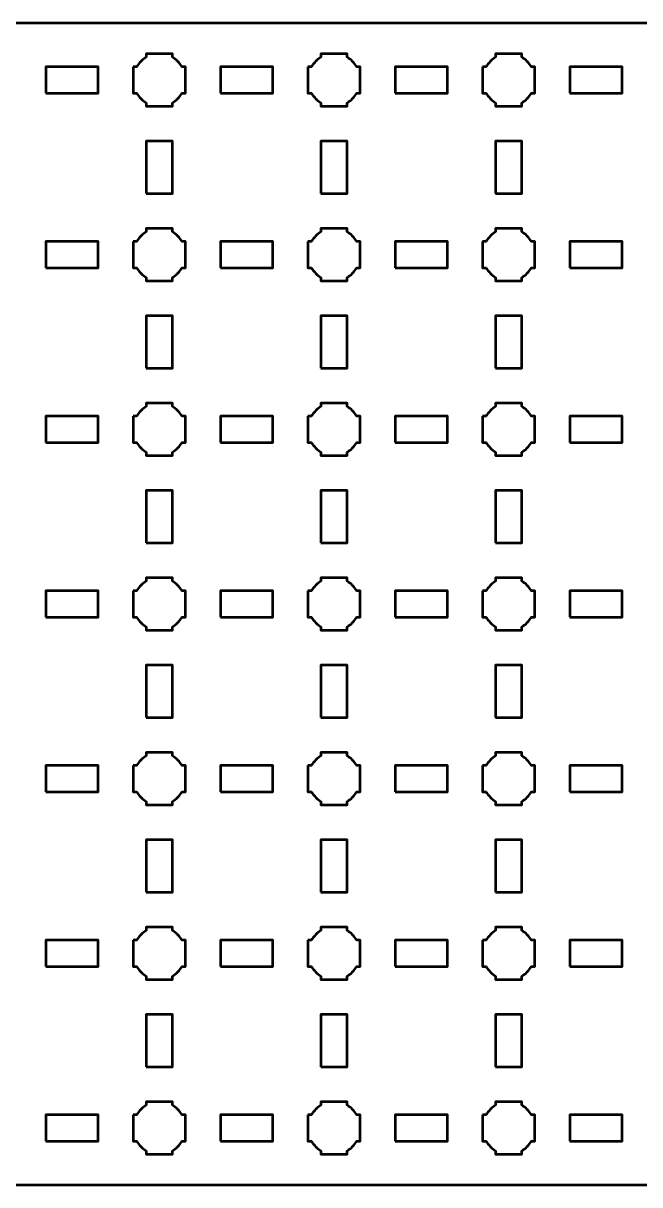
# Model space of a CAD drawing. Header units: centimetres. Extents: x -25.1 to 4.2, y -21.5 to -8.2.
# Drawn here: x -18.06 to -11, y -21.5 to -8.2 of the extents above; entities that cross this region are included whole.
import ezdxf

# ---------------------------------------------------------------- set-up
doc = ezdxf.new("R2010")
doc.units = ezdxf.units.CM
doc.header["$MEASUREMENT"] = 0
doc.layers.add('Layer 1', color=7, linetype='Continuous')

msp = doc.modelspace()

# ---------------------------------------------------------------- linework, layer by layer
at = {"layer": 'Layer 1', "color": 250, "lineweight": 53}
for points in [[(-17.8, -9), (-17.2, -9), (-17.2, -8.7), (-17.8, -8.7), (-17.8, -9)], [(-15.8, -9), (-15.2, -9), (-15.2, -8.7), (-15.8, -8.7), (-15.8, -9)], [(-13.8, -9), (-13.2, -9), (-13.2, -8.7), (-13.8, -8.7), (-13.8, -9)], [(-11.8, -9), (-11.2, -9), (-11.2, -8.7), (-11.8, -8.7), (-11.8, -9)], [(-16.65, -10.15), (-16.35, -10.15), (-16.35, -9.55), (-16.65, -9.55), (-16.65, -10.15)], [(-14.65, -10.15), (-14.35, -10.15), (-14.35, -9.55), (-14.65, -9.55), (-14.65, -10.15)], [(-12.65, -10.15), (-12.35, -10.15), (-12.35, -9.55), (-12.65, -9.55), (-12.65, -10.15)], [(-17.8, -11), (-17.2, -11), (-17.2, -10.7), (-17.8, -10.7), (-17.8, -11)], [(-15.8, -11), (-15.2, -11), (-15.2, -10.7), (-15.8, -10.7), (-15.8, -11)], [(-13.8, -11), (-13.2, -11), (-13.2, -10.7), (-13.8, -10.7), (-13.8, -11)], [(-11.8, -11), (-11.2, -11), (-11.2, -10.7), (-11.8, -10.7), (-11.8, -11)], [(-16.65, -12.15), (-16.35, -12.15), (-16.35, -11.55), (-16.65, -11.55), (-16.65, -12.15)], [(-14.65, -12.15), (-14.35, -12.15), (-14.35, -11.55), (-14.65, -11.55), (-14.65, -12.15)], [(-12.65, -12.15), (-12.35, -12.15), (-12.35, -11.55), (-12.65, -11.55), (-12.65, -12.15)], [(-17.8, -13), (-17.2, -13), (-17.2, -12.7), (-17.8, -12.7), (-17.8, -13)], [(-15.8, -13), (-15.2, -13), (-15.2, -12.7), (-15.8, -12.7), (-15.8, -13)], [(-13.8, -13), (-13.2, -13), (-13.2, -12.7), (-13.8, -12.7), (-13.8, -13)], [(-11.8, -13), (-11.2, -13), (-11.2, -12.7), (-11.8, -12.7), (-11.8, -13)], [(-16.65, -14.15), (-16.35, -14.15), (-16.35, -13.55), (-16.65, -13.55), (-16.65, -14.15)], [(-14.65, -14.15), (-14.35, -14.15), (-14.35, -13.55), (-14.65, -13.55), (-14.65, -14.15)], [(-12.65, -14.15), (-12.35, -14.15), (-12.35, -13.55), (-12.65, -13.55), (-12.65, -14.15)], [(-17.8, -15), (-17.2, -15), (-17.2, -14.7), (-17.8, -14.7), (-17.8, -15)], [(-15.8, -15), (-15.2, -15), (-15.2, -14.7), (-15.8, -14.7), (-15.8, -15)], [(-13.8, -15), (-13.2, -15), (-13.2, -14.7), (-13.8, -14.7), (-13.8, -15)], [(-11.8, -15), (-11.2, -15), (-11.2, -14.7), (-11.8, -14.7), (-11.8, -15)], [(-16.65, -16.15), (-16.35, -16.15), (-16.35, -15.55), (-16.65, -15.55), (-16.65, -16.15)], [(-14.65, -16.15), (-14.35, -16.15), (-14.35, -15.55), (-14.65, -15.55), (-14.65, -16.15)], [(-12.65, -16.15), (-12.35, -16.15), (-12.35, -15.55), (-12.65, -15.55), (-12.65, -16.15)], [(-17.8, -17), (-17.2, -17), (-17.2, -16.7), (-17.8, -16.7), (-17.8, -17)], [(-15.8, -17), (-15.2, -17), (-15.2, -16.7), (-15.8, -16.7), (-15.8, -17)], [(-13.8, -17), (-13.2, -17), (-13.2, -16.7), (-13.8, -16.7), (-13.8, -17)], [(-11.8, -17), (-11.2, -17), (-11.2, -16.7), (-11.8, -16.7), (-11.8, -17)], [(-16.65, -18.15), (-16.35, -18.15), (-16.35, -17.55), (-16.65, -17.55), (-16.65, -18.15)], [(-14.65, -18.15), (-14.35, -18.15), (-14.35, -17.55), (-14.65, -17.55), (-14.65, -18.15)], [(-12.65, -18.15), (-12.35, -18.15), (-12.35, -17.55), (-12.65, -17.55), (-12.65, -18.15)], [(-17.8, -19), (-17.2, -19), (-17.2, -18.7), (-17.8, -18.7), (-17.8, -19)], [(-15.8, -19), (-15.2, -19), (-15.2, -18.7), (-15.8, -18.7), (-15.8, -19)], [(-13.8, -19), (-13.2, -19), (-13.2, -18.7), (-13.8, -18.7), (-13.8, -19)], [(-11.8, -19), (-11.2, -19), (-11.2, -18.7), (-11.8, -18.7), (-11.8, -19)], [(-16.65, -20.15), (-16.35, -20.15), (-16.35, -19.55), (-16.65, -19.55), (-16.65, -20.15)], [(-14.65, -20.15), (-14.35, -20.15), (-14.35, -19.55), (-14.65, -19.55), (-14.65, -20.15)], [(-12.65, -20.15), (-12.35, -20.15), (-12.35, -19.55), (-12.65, -19.55), (-12.65, -20.15)], [(-17.8, -21), (-17.2, -21), (-17.2, -20.7), (-17.8, -20.7), (-17.8, -21)], [(-15.8, -21), (-15.2, -21), (-15.2, -20.7), (-15.8, -20.7), (-15.8, -21)], [(-13.8, -21), (-13.2, -21), (-13.2, -20.7), (-13.8, -20.7), (-13.8, -21)], [(-11.8, -21), (-11.2, -21), (-11.2, -20.7), (-11.8, -20.7), (-11.8, -21)]]:
    msp.add_lwpolyline(points, close=True, dxfattribs=at)
msp.add_open_spline([(-25.15, -21), (-25.15, -21), (-25.15, -8.7), (-25.15, -8.7), (-25.15, -8.7), (-25.15, -8.42391), (-24.92609, -8.2), (-24.65, -8.2), (-24.65, -8.2), (-24.65, -8.2), (3.65, -8.2), (3.65, -8.2), (3.65, -8.2), (3.92609, -8.2), (4.15, -8.42391), (4.15, -8.7), (4.15, -8.7), (4.15, -8.7), (4.15, -21), (4.15, -21), (4.15, -21), (4.15, -21.27609), (3.92609, -21.5), (3.65, -21.5), (3.65, -21.5), (3.65, -21.5), (-24.65, -21.5), (-24.65, -21.5), (-24.65, -21.5), (-24.92609, -21.5), (-25.15, -21.27609), (-25.15, -21)], degree=3, knots=[0, 0, 0, 0, 0.125, 0.125, 0.125, 0.125, 0.25, 0.25, 0.25, 0.25, 0.375, 0.375, 0.375, 0.375, 0.5, 0.5, 0.5, 0.5, 0.625, 0.625, 0.625, 0.625, 0.75, 0.75, 0.75, 0.75, 0.875, 0.875, 0.875, 0.875, 1, 1, 1, 1], dxfattribs=at)
at = {"layer": 'Layer 1', "lineweight": 53}
for points in [[(-16.8, -8.7), (-16.8, -8.7), (-16.75985, -8.7), (-16.75985, -8.7), (-16.75985, -8.7), (-16.7335, -8.65447), (-16.69553, -8.6165), (-16.65, -8.59015), (-16.65, -8.59015), (-16.65, -8.59015), (-16.65, -8.55), (-16.65, -8.55), (-16.65, -8.55), (-16.65, -8.55), (-16.5, -8.55), (-16.5, -8.55), (-16.5, -8.55), (-16.5, -8.55), (-16.35, -8.55), (-16.35, -8.55), (-16.35, -8.55), (-16.35, -8.55), (-16.35, -8.59015), (-16.35, -8.59015), (-16.35, -8.59015), (-16.30447, -8.6165), (-16.2665, -8.65447), (-16.24015, -8.7), (-16.24015, -8.7), (-16.24015, -8.7), (-16.2, -8.7), (-16.2, -8.7), (-16.2, -8.7), (-16.2, -8.7), (-16.2, -8.85), (-16.2, -8.85), (-16.2, -8.85), (-16.2, -8.85), (-16.2, -9), (-16.2, -9), (-16.2, -9), (-16.2, -9), (-16.24015, -9), (-16.24015, -9), (-16.24015, -9), (-16.2665, -9.04553), (-16.30447, -9.0835), (-16.35, -9.10985), (-16.35, -9.10985), (-16.35, -9.10985), (-16.35, -9.15), (-16.35, -9.15), (-16.35, -9.15), (-16.35, -9.15), (-16.5, -9.15), (-16.5, -9.15), (-16.5, -9.15), (-16.5, -9.15), (-16.65, -9.15), (-16.65, -9.15), (-16.65, -9.15), (-16.65, -9.15), (-16.65, -9.10985), (-16.65, -9.10985), (-16.65, -9.10985), (-16.69553, -9.0835), (-16.7335, -9.04553), (-16.75985, -9), (-16.75985, -9), (-16.75985, -9), (-16.8, -9), (-16.8, -9), (-16.8, -9), (-16.8, -9), (-16.8, -8.85), (-16.8, -8.85), (-16.8, -8.85), (-16.8, -8.85), (-16.8, -8.7), (-16.8, -8.7)], [(-14.8, -8.7), (-14.8, -8.7), (-14.75985, -8.7), (-14.75985, -8.7), (-14.75985, -8.7), (-14.7335, -8.65447), (-14.69553, -8.6165), (-14.65, -8.59015), (-14.65, -8.59015), (-14.65, -8.59015), (-14.65, -8.55), (-14.65, -8.55), (-14.65, -8.55), (-14.65, -8.55), (-14.5, -8.55), (-14.5, -8.55), (-14.5, -8.55), (-14.5, -8.55), (-14.35, -8.55), (-14.35, -8.55), (-14.35, -8.55), (-14.35, -8.55), (-14.35, -8.59015), (-14.35, -8.59015), (-14.35, -8.59015), (-14.30447, -8.6165), (-14.2665, -8.65447), (-14.24015, -8.7), (-14.24015, -8.7), (-14.24015, -8.7), (-14.2, -8.7), (-14.2, -8.7), (-14.2, -8.7), (-14.2, -8.7), (-14.2, -8.85), (-14.2, -8.85), (-14.2, -8.85), (-14.2, -8.85), (-14.2, -9), (-14.2, -9), (-14.2, -9), (-14.2, -9), (-14.24015, -9), (-14.24015, -9), (-14.24015, -9), (-14.2665, -9.04553), (-14.30447, -9.0835), (-14.35, -9.10985), (-14.35, -9.10985), (-14.35, -9.10985), (-14.35, -9.15), (-14.35, -9.15), (-14.35, -9.15), (-14.35, -9.15), (-14.5, -9.15), (-14.5, -9.15), (-14.5, -9.15), (-14.5, -9.15), (-14.65, -9.15), (-14.65, -9.15), (-14.65, -9.15), (-14.65, -9.15), (-14.65, -9.10985), (-14.65, -9.10985), (-14.65, -9.10985), (-14.69553, -9.0835), (-14.7335, -9.04553), (-14.75985, -9), (-14.75985, -9), (-14.75985, -9), (-14.8, -9), (-14.8, -9), (-14.8, -9), (-14.8, -9), (-14.8, -8.85), (-14.8, -8.85), (-14.8, -8.85), (-14.8, -8.85), (-14.8, -8.7), (-14.8, -8.7)], [(-12.8, -8.7), (-12.8, -8.7), (-12.75985, -8.7), (-12.75985, -8.7), (-12.75985, -8.7), (-12.7335, -8.65447), (-12.69553, -8.6165), (-12.65, -8.59015), (-12.65, -8.59015), (-12.65, -8.59015), (-12.65, -8.55), (-12.65, -8.55), (-12.65, -8.55), (-12.65, -8.55), (-12.5, -8.55), (-12.5, -8.55), (-12.5, -8.55), (-12.5, -8.55), (-12.35, -8.55), (-12.35, -8.55), (-12.35, -8.55), (-12.35, -8.55), (-12.35, -8.59015), (-12.35, -8.59015), (-12.35, -8.59015), (-12.30447, -8.6165), (-12.2665, -8.65447), (-12.24015, -8.7), (-12.24015, -8.7), (-12.24015, -8.7), (-12.2, -8.7), (-12.2, -8.7), (-12.2, -8.7), (-12.2, -8.7), (-12.2, -8.85), (-12.2, -8.85), (-12.2, -8.85), (-12.2, -8.85), (-12.2, -9), (-12.2, -9), (-12.2, -9), (-12.2, -9), (-12.24015, -9), (-12.24015, -9), (-12.24015, -9), (-12.2665, -9.04553), (-12.30447, -9.0835), (-12.35, -9.10985), (-12.35, -9.10985), (-12.35, -9.10985), (-12.35, -9.15), (-12.35, -9.15), (-12.35, -9.15), (-12.35, -9.15), (-12.5, -9.15), (-12.5, -9.15), (-12.5, -9.15), (-12.5, -9.15), (-12.65, -9.15), (-12.65, -9.15), (-12.65, -9.15), (-12.65, -9.15), (-12.65, -9.10985), (-12.65, -9.10985), (-12.65, -9.10985), (-12.69553, -9.0835), (-12.7335, -9.04553), (-12.75985, -9), (-12.75985, -9), (-12.75985, -9), (-12.8, -9), (-12.8, -9), (-12.8, -9), (-12.8, -9), (-12.8, -8.85), (-12.8, -8.85), (-12.8, -8.85), (-12.8, -8.85), (-12.8, -8.7), (-12.8, -8.7)], [(-16.8, -10.7), (-16.8, -10.7), (-16.75985, -10.7), (-16.75985, -10.7), (-16.75985, -10.7), (-16.7335, -10.65447), (-16.69553, -10.6165), (-16.65, -10.59015), (-16.65, -10.59015), (-16.65, -10.59015), (-16.65, -10.55), (-16.65, -10.55), (-16.65, -10.55), (-16.65, -10.55), (-16.5, -10.55), (-16.5, -10.55), (-16.5, -10.55), (-16.5, -10.55), (-16.35, -10.55), (-16.35, -10.55), (-16.35, -10.55), (-16.35, -10.55), (-16.35, -10.59015), (-16.35, -10.59015), (-16.35, -10.59015), (-16.30447, -10.6165), (-16.2665, -10.65447), (-16.24015, -10.7), (-16.24015, -10.7), (-16.24015, -10.7), (-16.2, -10.7), (-16.2, -10.7), (-16.2, -10.7), (-16.2, -10.7), (-16.2, -10.85), (-16.2, -10.85), (-16.2, -10.85), (-16.2, -10.85), (-16.2, -11), (-16.2, -11), (-16.2, -11), (-16.2, -11), (-16.24015, -11), (-16.24015, -11), (-16.24015, -11), (-16.2665, -11.04553), (-16.30447, -11.0835), (-16.35, -11.10985), (-16.35, -11.10985), (-16.35, -11.10985), (-16.35, -11.15), (-16.35, -11.15), (-16.35, -11.15), (-16.35, -11.15), (-16.5, -11.15), (-16.5, -11.15), (-16.5, -11.15), (-16.5, -11.15), (-16.65, -11.15), (-16.65, -11.15), (-16.65, -11.15), (-16.65, -11.15), (-16.65, -11.10985), (-16.65, -11.10985), (-16.65, -11.10985), (-16.69553, -11.0835), (-16.7335, -11.04553), (-16.75985, -11), (-16.75985, -11), (-16.75985, -11), (-16.8, -11), (-16.8, -11), (-16.8, -11), (-16.8, -11), (-16.8, -10.85), (-16.8, -10.85), (-16.8, -10.85), (-16.8, -10.85), (-16.8, -10.7), (-16.8, -10.7)], [(-14.8, -10.7), (-14.8, -10.7), (-14.75985, -10.7), (-14.75985, -10.7), (-14.75985, -10.7), (-14.7335, -10.65447), (-14.69553, -10.6165), (-14.65, -10.59015), (-14.65, -10.59015), (-14.65, -10.59015), (-14.65, -10.55), (-14.65, -10.55), (-14.65, -10.55), (-14.65, -10.55), (-14.5, -10.55), (-14.5, -10.55), (-14.5, -10.55), (-14.5, -10.55), (-14.35, -10.55), (-14.35, -10.55), (-14.35, -10.55), (-14.35, -10.55), (-14.35, -10.59015), (-14.35, -10.59015), (-14.35, -10.59015), (-14.30447, -10.6165), (-14.2665, -10.65447), (-14.24015, -10.7), (-14.24015, -10.7), (-14.24015, -10.7), (-14.2, -10.7), (-14.2, -10.7), (-14.2, -10.7), (-14.2, -10.7), (-14.2, -10.85), (-14.2, -10.85), (-14.2, -10.85), (-14.2, -10.85), (-14.2, -11), (-14.2, -11), (-14.2, -11), (-14.2, -11), (-14.24015, -11), (-14.24015, -11), (-14.24015, -11), (-14.2665, -11.04553), (-14.30447, -11.0835), (-14.35, -11.10985), (-14.35, -11.10985), (-14.35, -11.10985), (-14.35, -11.15), (-14.35, -11.15), (-14.35, -11.15), (-14.35, -11.15), (-14.5, -11.15), (-14.5, -11.15), (-14.5, -11.15), (-14.5, -11.15), (-14.65, -11.15), (-14.65, -11.15), (-14.65, -11.15), (-14.65, -11.15), (-14.65, -11.10985), (-14.65, -11.10985), (-14.65, -11.10985), (-14.69553, -11.0835), (-14.7335, -11.04553), (-14.75985, -11), (-14.75985, -11), (-14.75985, -11), (-14.8, -11), (-14.8, -11), (-14.8, -11), (-14.8, -11), (-14.8, -10.85), (-14.8, -10.85), (-14.8, -10.85), (-14.8, -10.85), (-14.8, -10.7), (-14.8, -10.7)], [(-12.8, -10.7), (-12.8, -10.7), (-12.75985, -10.7), (-12.75985, -10.7), (-12.75985, -10.7), (-12.7335, -10.65447), (-12.69553, -10.6165), (-12.65, -10.59015), (-12.65, -10.59015), (-12.65, -10.59015), (-12.65, -10.55), (-12.65, -10.55), (-12.65, -10.55), (-12.65, -10.55), (-12.5, -10.55), (-12.5, -10.55), (-12.5, -10.55), (-12.5, -10.55), (-12.35, -10.55), (-12.35, -10.55), (-12.35, -10.55), (-12.35, -10.55), (-12.35, -10.59015), (-12.35, -10.59015), (-12.35, -10.59015), (-12.30447, -10.6165), (-12.2665, -10.65447), (-12.24015, -10.7), (-12.24015, -10.7), (-12.24015, -10.7), (-12.2, -10.7), (-12.2, -10.7), (-12.2, -10.7), (-12.2, -10.7), (-12.2, -10.85), (-12.2, -10.85), (-12.2, -10.85), (-12.2, -10.85), (-12.2, -11), (-12.2, -11), (-12.2, -11), (-12.2, -11), (-12.24015, -11), (-12.24015, -11), (-12.24015, -11), (-12.2665, -11.04553), (-12.30447, -11.0835), (-12.35, -11.10985), (-12.35, -11.10985), (-12.35, -11.10985), (-12.35, -11.15), (-12.35, -11.15), (-12.35, -11.15), (-12.35, -11.15), (-12.5, -11.15), (-12.5, -11.15), (-12.5, -11.15), (-12.5, -11.15), (-12.65, -11.15), (-12.65, -11.15), (-12.65, -11.15), (-12.65, -11.15), (-12.65, -11.10985), (-12.65, -11.10985), (-12.65, -11.10985), (-12.69553, -11.0835), (-12.7335, -11.04553), (-12.75985, -11), (-12.75985, -11), (-12.75985, -11), (-12.8, -11), (-12.8, -11), (-12.8, -11), (-12.8, -11), (-12.8, -10.85), (-12.8, -10.85), (-12.8, -10.85), (-12.8, -10.85), (-12.8, -10.7), (-12.8, -10.7)], [(-16.8, -12.7), (-16.8, -12.7), (-16.75985, -12.7), (-16.75985, -12.7), (-16.75985, -12.7), (-16.7335, -12.65447), (-16.69553, -12.6165), (-16.65, -12.59015), (-16.65, -12.59015), (-16.65, -12.59015), (-16.65, -12.55), (-16.65, -12.55), (-16.65, -12.55), (-16.65, -12.55), (-16.5, -12.55), (-16.5, -12.55), (-16.5, -12.55), (-16.5, -12.55), (-16.35, -12.55), (-16.35, -12.55), (-16.35, -12.55), (-16.35, -12.55), (-16.35, -12.59015), (-16.35, -12.59015), (-16.35, -12.59015), (-16.30447, -12.6165), (-16.2665, -12.65447), (-16.24015, -12.7), (-16.24015, -12.7), (-16.24015, -12.7), (-16.2, -12.7), (-16.2, -12.7), (-16.2, -12.7), (-16.2, -12.7), (-16.2, -12.85), (-16.2, -12.85), (-16.2, -12.85), (-16.2, -12.85), (-16.2, -13), (-16.2, -13), (-16.2, -13), (-16.2, -13), (-16.24015, -13), (-16.24015, -13), (-16.24015, -13), (-16.2665, -13.04553), (-16.30447, -13.0835), (-16.35, -13.10985), (-16.35, -13.10985), (-16.35, -13.10985), (-16.35, -13.15), (-16.35, -13.15), (-16.35, -13.15), (-16.35, -13.15), (-16.5, -13.15), (-16.5, -13.15), (-16.5, -13.15), (-16.5, -13.15), (-16.65, -13.15), (-16.65, -13.15), (-16.65, -13.15), (-16.65, -13.15), (-16.65, -13.10985), (-16.65, -13.10985), (-16.65, -13.10985), (-16.69553, -13.0835), (-16.7335, -13.04553), (-16.75985, -13), (-16.75985, -13), (-16.75985, -13), (-16.8, -13), (-16.8, -13), (-16.8, -13), (-16.8, -13), (-16.8, -12.85), (-16.8, -12.85), (-16.8, -12.85), (-16.8, -12.85), (-16.8, -12.7), (-16.8, -12.7)], [(-14.8, -12.7), (-14.8, -12.7), (-14.75985, -12.7), (-14.75985, -12.7), (-14.75985, -12.7), (-14.7335, -12.65447), (-14.69553, -12.6165), (-14.65, -12.59015), (-14.65, -12.59015), (-14.65, -12.59015), (-14.65, -12.55), (-14.65, -12.55), (-14.65, -12.55), (-14.65, -12.55), (-14.5, -12.55), (-14.5, -12.55), (-14.5, -12.55), (-14.5, -12.55), (-14.35, -12.55), (-14.35, -12.55), (-14.35, -12.55), (-14.35, -12.55), (-14.35, -12.59015), (-14.35, -12.59015), (-14.35, -12.59015), (-14.30447, -12.6165), (-14.2665, -12.65447), (-14.24015, -12.7), (-14.24015, -12.7), (-14.24015, -12.7), (-14.2, -12.7), (-14.2, -12.7), (-14.2, -12.7), (-14.2, -12.7), (-14.2, -12.85), (-14.2, -12.85), (-14.2, -12.85), (-14.2, -12.85), (-14.2, -13), (-14.2, -13), (-14.2, -13), (-14.2, -13), (-14.24015, -13), (-14.24015, -13), (-14.24015, -13), (-14.2665, -13.04553), (-14.30447, -13.0835), (-14.35, -13.10985), (-14.35, -13.10985), (-14.35, -13.10985), (-14.35, -13.15), (-14.35, -13.15), (-14.35, -13.15), (-14.35, -13.15), (-14.5, -13.15), (-14.5, -13.15), (-14.5, -13.15), (-14.5, -13.15), (-14.65, -13.15), (-14.65, -13.15), (-14.65, -13.15), (-14.65, -13.15), (-14.65, -13.10985), (-14.65, -13.10985), (-14.65, -13.10985), (-14.69553, -13.0835), (-14.7335, -13.04553), (-14.75985, -13), (-14.75985, -13), (-14.75985, -13), (-14.8, -13), (-14.8, -13), (-14.8, -13), (-14.8, -13), (-14.8, -12.85), (-14.8, -12.85), (-14.8, -12.85), (-14.8, -12.85), (-14.8, -12.7), (-14.8, -12.7)], [(-12.8, -12.7), (-12.8, -12.7), (-12.75985, -12.7), (-12.75985, -12.7), (-12.75985, -12.7), (-12.7335, -12.65447), (-12.69553, -12.6165), (-12.65, -12.59015), (-12.65, -12.59015), (-12.65, -12.59015), (-12.65, -12.55), (-12.65, -12.55), (-12.65, -12.55), (-12.65, -12.55), (-12.5, -12.55), (-12.5, -12.55), (-12.5, -12.55), (-12.5, -12.55), (-12.35, -12.55), (-12.35, -12.55), (-12.35, -12.55), (-12.35, -12.55), (-12.35, -12.59015), (-12.35, -12.59015), (-12.35, -12.59015), (-12.30447, -12.6165), (-12.2665, -12.65447), (-12.24015, -12.7), (-12.24015, -12.7), (-12.24015, -12.7), (-12.2, -12.7), (-12.2, -12.7), (-12.2, -12.7), (-12.2, -12.7), (-12.2, -12.85), (-12.2, -12.85), (-12.2, -12.85), (-12.2, -12.85), (-12.2, -13), (-12.2, -13), (-12.2, -13), (-12.2, -13), (-12.24015, -13), (-12.24015, -13), (-12.24015, -13), (-12.2665, -13.04553), (-12.30447, -13.0835), (-12.35, -13.10985), (-12.35, -13.10985), (-12.35, -13.10985), (-12.35, -13.15), (-12.35, -13.15), (-12.35, -13.15), (-12.35, -13.15), (-12.5, -13.15), (-12.5, -13.15), (-12.5, -13.15), (-12.5, -13.15), (-12.65, -13.15), (-12.65, -13.15), (-12.65, -13.15), (-12.65, -13.15), (-12.65, -13.10985), (-12.65, -13.10985), (-12.65, -13.10985), (-12.69553, -13.0835), (-12.7335, -13.04553), (-12.75985, -13), (-12.75985, -13), (-12.75985, -13), (-12.8, -13), (-12.8, -13), (-12.8, -13), (-12.8, -13), (-12.8, -12.85), (-12.8, -12.85), (-12.8, -12.85), (-12.8, -12.85), (-12.8, -12.7), (-12.8, -12.7)], [(-16.8, -14.7), (-16.8, -14.7), (-16.75985, -14.7), (-16.75985, -14.7), (-16.75985, -14.7), (-16.7335, -14.65447), (-16.69553, -14.6165), (-16.65, -14.59015), (-16.65, -14.59015), (-16.65, -14.59015), (-16.65, -14.55), (-16.65, -14.55), (-16.65, -14.55), (-16.65, -14.55), (-16.5, -14.55), (-16.5, -14.55), (-16.5, -14.55), (-16.5, -14.55), (-16.35, -14.55), (-16.35, -14.55), (-16.35, -14.55), (-16.35, -14.55), (-16.35, -14.59015), (-16.35, -14.59015), (-16.35, -14.59015), (-16.30447, -14.6165), (-16.2665, -14.65447), (-16.24015, -14.7), (-16.24015, -14.7), (-16.24015, -14.7), (-16.2, -14.7), (-16.2, -14.7), (-16.2, -14.7), (-16.2, -14.7), (-16.2, -14.85), (-16.2, -14.85), (-16.2, -14.85), (-16.2, -14.85), (-16.2, -15), (-16.2, -15), (-16.2, -15), (-16.2, -15), (-16.24015, -15), (-16.24015, -15), (-16.24015, -15), (-16.2665, -15.04553), (-16.30447, -15.0835), (-16.35, -15.10985), (-16.35, -15.10985), (-16.35, -15.10985), (-16.35, -15.15), (-16.35, -15.15), (-16.35, -15.15), (-16.35, -15.15), (-16.5, -15.15), (-16.5, -15.15), (-16.5, -15.15), (-16.5, -15.15), (-16.65, -15.15), (-16.65, -15.15), (-16.65, -15.15), (-16.65, -15.15), (-16.65, -15.10985), (-16.65, -15.10985), (-16.65, -15.10985), (-16.69553, -15.0835), (-16.7335, -15.04553), (-16.75985, -15), (-16.75985, -15), (-16.75985, -15), (-16.8, -15), (-16.8, -15), (-16.8, -15), (-16.8, -15), (-16.8, -14.85), (-16.8, -14.85), (-16.8, -14.85), (-16.8, -14.85), (-16.8, -14.7), (-16.8, -14.7)], [(-14.8, -14.7), (-14.8, -14.7), (-14.75985, -14.7), (-14.75985, -14.7), (-14.75985, -14.7), (-14.7335, -14.65447), (-14.69553, -14.6165), (-14.65, -14.59015), (-14.65, -14.59015), (-14.65, -14.59015), (-14.65, -14.55), (-14.65, -14.55), (-14.65, -14.55), (-14.65, -14.55), (-14.5, -14.55), (-14.5, -14.55), (-14.5, -14.55), (-14.5, -14.55), (-14.35, -14.55), (-14.35, -14.55), (-14.35, -14.55), (-14.35, -14.55), (-14.35, -14.59015), (-14.35, -14.59015), (-14.35, -14.59015), (-14.30447, -14.6165), (-14.2665, -14.65447), (-14.24015, -14.7), (-14.24015, -14.7), (-14.24015, -14.7), (-14.2, -14.7), (-14.2, -14.7), (-14.2, -14.7), (-14.2, -14.7), (-14.2, -14.85), (-14.2, -14.85), (-14.2, -14.85), (-14.2, -14.85), (-14.2, -15), (-14.2, -15), (-14.2, -15), (-14.2, -15), (-14.24015, -15), (-14.24015, -15), (-14.24015, -15), (-14.2665, -15.04553), (-14.30447, -15.0835), (-14.35, -15.10985), (-14.35, -15.10985), (-14.35, -15.10985), (-14.35, -15.15), (-14.35, -15.15), (-14.35, -15.15), (-14.35, -15.15), (-14.5, -15.15), (-14.5, -15.15), (-14.5, -15.15), (-14.5, -15.15), (-14.65, -15.15), (-14.65, -15.15), (-14.65, -15.15), (-14.65, -15.15), (-14.65, -15.10985), (-14.65, -15.10985), (-14.65, -15.10985), (-14.69553, -15.0835), (-14.7335, -15.04553), (-14.75985, -15), (-14.75985, -15), (-14.75985, -15), (-14.8, -15), (-14.8, -15), (-14.8, -15), (-14.8, -15), (-14.8, -14.85), (-14.8, -14.85), (-14.8, -14.85), (-14.8, -14.85), (-14.8, -14.7), (-14.8, -14.7)], [(-12.8, -14.7), (-12.8, -14.7), (-12.75985, -14.7), (-12.75985, -14.7), (-12.75985, -14.7), (-12.7335, -14.65447), (-12.69553, -14.6165), (-12.65, -14.59015), (-12.65, -14.59015), (-12.65, -14.59015), (-12.65, -14.55), (-12.65, -14.55), (-12.65, -14.55), (-12.65, -14.55), (-12.5, -14.55), (-12.5, -14.55), (-12.5, -14.55), (-12.5, -14.55), (-12.35, -14.55), (-12.35, -14.55), (-12.35, -14.55), (-12.35, -14.55), (-12.35, -14.59015), (-12.35, -14.59015), (-12.35, -14.59015), (-12.30447, -14.6165), (-12.2665, -14.65447), (-12.24015, -14.7), (-12.24015, -14.7), (-12.24015, -14.7), (-12.2, -14.7), (-12.2, -14.7), (-12.2, -14.7), (-12.2, -14.7), (-12.2, -14.85), (-12.2, -14.85), (-12.2, -14.85), (-12.2, -14.85), (-12.2, -15), (-12.2, -15), (-12.2, -15), (-12.2, -15), (-12.24015, -15), (-12.24015, -15), (-12.24015, -15), (-12.2665, -15.04553), (-12.30447, -15.0835), (-12.35, -15.10985), (-12.35, -15.10985), (-12.35, -15.10985), (-12.35, -15.15), (-12.35, -15.15), (-12.35, -15.15), (-12.35, -15.15), (-12.5, -15.15), (-12.5, -15.15), (-12.5, -15.15), (-12.5, -15.15), (-12.65, -15.15), (-12.65, -15.15), (-12.65, -15.15), (-12.65, -15.15), (-12.65, -15.10985), (-12.65, -15.10985), (-12.65, -15.10985), (-12.69553, -15.0835), (-12.7335, -15.04553), (-12.75985, -15), (-12.75985, -15), (-12.75985, -15), (-12.8, -15), (-12.8, -15), (-12.8, -15), (-12.8, -15), (-12.8, -14.85), (-12.8, -14.85), (-12.8, -14.85), (-12.8, -14.85), (-12.8, -14.7), (-12.8, -14.7)], [(-16.8, -16.7), (-16.8, -16.7), (-16.75985, -16.7), (-16.75985, -16.7), (-16.75985, -16.7), (-16.7335, -16.65447), (-16.69553, -16.6165), (-16.65, -16.59015), (-16.65, -16.59015), (-16.65, -16.59015), (-16.65, -16.55), (-16.65, -16.55), (-16.65, -16.55), (-16.65, -16.55), (-16.5, -16.55), (-16.5, -16.55), (-16.5, -16.55), (-16.5, -16.55), (-16.35, -16.55), (-16.35, -16.55), (-16.35, -16.55), (-16.35, -16.55), (-16.35, -16.59015), (-16.35, -16.59015), (-16.35, -16.59015), (-16.30447, -16.6165), (-16.2665, -16.65447), (-16.24015, -16.7), (-16.24015, -16.7), (-16.24015, -16.7), (-16.2, -16.7), (-16.2, -16.7), (-16.2, -16.7), (-16.2, -16.7), (-16.2, -16.85), (-16.2, -16.85), (-16.2, -16.85), (-16.2, -16.85), (-16.2, -17), (-16.2, -17), (-16.2, -17), (-16.2, -17), (-16.24015, -17), (-16.24015, -17), (-16.24015, -17), (-16.2665, -17.04553), (-16.30447, -17.0835), (-16.35, -17.10985), (-16.35, -17.10985), (-16.35, -17.10985), (-16.35, -17.15), (-16.35, -17.15), (-16.35, -17.15), (-16.35, -17.15), (-16.5, -17.15), (-16.5, -17.15), (-16.5, -17.15), (-16.5, -17.15), (-16.65, -17.15), (-16.65, -17.15), (-16.65, -17.15), (-16.65, -17.15), (-16.65, -17.10985), (-16.65, -17.10985), (-16.65, -17.10985), (-16.69553, -17.0835), (-16.7335, -17.04553), (-16.75985, -17), (-16.75985, -17), (-16.75985, -17), (-16.8, -17), (-16.8, -17), (-16.8, -17), (-16.8, -17), (-16.8, -16.85), (-16.8, -16.85), (-16.8, -16.85), (-16.8, -16.85), (-16.8, -16.7), (-16.8, -16.7)], [(-14.8, -16.7), (-14.8, -16.7), (-14.75985, -16.7), (-14.75985, -16.7), (-14.75985, -16.7), (-14.7335, -16.65447), (-14.69553, -16.6165), (-14.65, -16.59015), (-14.65, -16.59015), (-14.65, -16.59015), (-14.65, -16.55), (-14.65, -16.55), (-14.65, -16.55), (-14.65, -16.55), (-14.5, -16.55), (-14.5, -16.55), (-14.5, -16.55), (-14.5, -16.55), (-14.35, -16.55), (-14.35, -16.55), (-14.35, -16.55), (-14.35, -16.55), (-14.35, -16.59015), (-14.35, -16.59015), (-14.35, -16.59015), (-14.30447, -16.6165), (-14.2665, -16.65447), (-14.24015, -16.7), (-14.24015, -16.7), (-14.24015, -16.7), (-14.2, -16.7), (-14.2, -16.7), (-14.2, -16.7), (-14.2, -16.7), (-14.2, -16.85), (-14.2, -16.85), (-14.2, -16.85), (-14.2, -16.85), (-14.2, -17), (-14.2, -17), (-14.2, -17), (-14.2, -17), (-14.24015, -17), (-14.24015, -17), (-14.24015, -17), (-14.2665, -17.04553), (-14.30447, -17.0835), (-14.35, -17.10985), (-14.35, -17.10985), (-14.35, -17.10985), (-14.35, -17.15), (-14.35, -17.15), (-14.35, -17.15), (-14.35, -17.15), (-14.5, -17.15), (-14.5, -17.15), (-14.5, -17.15), (-14.5, -17.15), (-14.65, -17.15), (-14.65, -17.15), (-14.65, -17.15), (-14.65, -17.15), (-14.65, -17.10985), (-14.65, -17.10985), (-14.65, -17.10985), (-14.69553, -17.0835), (-14.7335, -17.04553), (-14.75985, -17), (-14.75985, -17), (-14.75985, -17), (-14.8, -17), (-14.8, -17), (-14.8, -17), (-14.8, -17), (-14.8, -16.85), (-14.8, -16.85), (-14.8, -16.85), (-14.8, -16.85), (-14.8, -16.7), (-14.8, -16.7)], [(-12.8, -16.7), (-12.8, -16.7), (-12.75985, -16.7), (-12.75985, -16.7), (-12.75985, -16.7), (-12.7335, -16.65447), (-12.69553, -16.6165), (-12.65, -16.59015), (-12.65, -16.59015), (-12.65, -16.59015), (-12.65, -16.55), (-12.65, -16.55), (-12.65, -16.55), (-12.65, -16.55), (-12.5, -16.55), (-12.5, -16.55), (-12.5, -16.55), (-12.5, -16.55), (-12.35, -16.55), (-12.35, -16.55), (-12.35, -16.55), (-12.35, -16.55), (-12.35, -16.59015), (-12.35, -16.59015), (-12.35, -16.59015), (-12.30447, -16.6165), (-12.2665, -16.65447), (-12.24015, -16.7), (-12.24015, -16.7), (-12.24015, -16.7), (-12.2, -16.7), (-12.2, -16.7), (-12.2, -16.7), (-12.2, -16.7), (-12.2, -16.85), (-12.2, -16.85), (-12.2, -16.85), (-12.2, -16.85), (-12.2, -17), (-12.2, -17), (-12.2, -17), (-12.2, -17), (-12.24015, -17), (-12.24015, -17), (-12.24015, -17), (-12.2665, -17.04553), (-12.30447, -17.0835), (-12.35, -17.10985), (-12.35, -17.10985), (-12.35, -17.10985), (-12.35, -17.15), (-12.35, -17.15), (-12.35, -17.15), (-12.35, -17.15), (-12.5, -17.15), (-12.5, -17.15), (-12.5, -17.15), (-12.5, -17.15), (-12.65, -17.15), (-12.65, -17.15), (-12.65, -17.15), (-12.65, -17.15), (-12.65, -17.10985), (-12.65, -17.10985), (-12.65, -17.10985), (-12.69553, -17.0835), (-12.7335, -17.04553), (-12.75985, -17), (-12.75985, -17), (-12.75985, -17), (-12.8, -17), (-12.8, -17), (-12.8, -17), (-12.8, -17), (-12.8, -16.85), (-12.8, -16.85), (-12.8, -16.85), (-12.8, -16.85), (-12.8, -16.7), (-12.8, -16.7)], [(-16.8, -18.7), (-16.8, -18.7), (-16.75985, -18.7), (-16.75985, -18.7), (-16.75985, -18.7), (-16.7335, -18.65447), (-16.69553, -18.6165), (-16.65, -18.59015), (-16.65, -18.59015), (-16.65, -18.59015), (-16.65, -18.55), (-16.65, -18.55), (-16.65, -18.55), (-16.65, -18.55), (-16.5, -18.55), (-16.5, -18.55), (-16.5, -18.55), (-16.5, -18.55), (-16.35, -18.55), (-16.35, -18.55), (-16.35, -18.55), (-16.35, -18.55), (-16.35, -18.59015), (-16.35, -18.59015), (-16.35, -18.59015), (-16.30447, -18.6165), (-16.2665, -18.65447), (-16.24015, -18.7), (-16.24015, -18.7), (-16.24015, -18.7), (-16.2, -18.7), (-16.2, -18.7), (-16.2, -18.7), (-16.2, -18.7), (-16.2, -18.85), (-16.2, -18.85), (-16.2, -18.85), (-16.2, -18.85), (-16.2, -19), (-16.2, -19), (-16.2, -19), (-16.2, -19), (-16.24015, -19), (-16.24015, -19), (-16.24015, -19), (-16.2665, -19.04553), (-16.30447, -19.0835), (-16.35, -19.10985), (-16.35, -19.10985), (-16.35, -19.10985), (-16.35, -19.15), (-16.35, -19.15), (-16.35, -19.15), (-16.35, -19.15), (-16.5, -19.15), (-16.5, -19.15), (-16.5, -19.15), (-16.5, -19.15), (-16.65, -19.15), (-16.65, -19.15), (-16.65, -19.15), (-16.65, -19.15), (-16.65, -19.10985), (-16.65, -19.10985), (-16.65, -19.10985), (-16.69553, -19.0835), (-16.7335, -19.04553), (-16.75985, -19), (-16.75985, -19), (-16.75985, -19), (-16.8, -19), (-16.8, -19), (-16.8, -19), (-16.8, -19), (-16.8, -18.85), (-16.8, -18.85), (-16.8, -18.85), (-16.8, -18.85), (-16.8, -18.7), (-16.8, -18.7)], [(-14.8, -18.7), (-14.8, -18.7), (-14.75985, -18.7), (-14.75985, -18.7), (-14.75985, -18.7), (-14.7335, -18.65447), (-14.69553, -18.6165), (-14.65, -18.59015), (-14.65, -18.59015), (-14.65, -18.59015), (-14.65, -18.55), (-14.65, -18.55), (-14.65, -18.55), (-14.65, -18.55), (-14.5, -18.55), (-14.5, -18.55), (-14.5, -18.55), (-14.5, -18.55), (-14.35, -18.55), (-14.35, -18.55), (-14.35, -18.55), (-14.35, -18.55), (-14.35, -18.59015), (-14.35, -18.59015), (-14.35, -18.59015), (-14.30447, -18.6165), (-14.2665, -18.65447), (-14.24015, -18.7), (-14.24015, -18.7), (-14.24015, -18.7), (-14.2, -18.7), (-14.2, -18.7), (-14.2, -18.7), (-14.2, -18.7), (-14.2, -18.85), (-14.2, -18.85), (-14.2, -18.85), (-14.2, -18.85), (-14.2, -19), (-14.2, -19), (-14.2, -19), (-14.2, -19), (-14.24015, -19), (-14.24015, -19), (-14.24015, -19), (-14.2665, -19.04553), (-14.30447, -19.0835), (-14.35, -19.10985), (-14.35, -19.10985), (-14.35, -19.10985), (-14.35, -19.15), (-14.35, -19.15), (-14.35, -19.15), (-14.35, -19.15), (-14.5, -19.15), (-14.5, -19.15), (-14.5, -19.15), (-14.5, -19.15), (-14.65, -19.15), (-14.65, -19.15), (-14.65, -19.15), (-14.65, -19.15), (-14.65, -19.10985), (-14.65, -19.10985), (-14.65, -19.10985), (-14.69553, -19.0835), (-14.7335, -19.04553), (-14.75985, -19), (-14.75985, -19), (-14.75985, -19), (-14.8, -19), (-14.8, -19), (-14.8, -19), (-14.8, -19), (-14.8, -18.85), (-14.8, -18.85), (-14.8, -18.85), (-14.8, -18.85), (-14.8, -18.7), (-14.8, -18.7)], [(-12.8, -18.7), (-12.8, -18.7), (-12.75985, -18.7), (-12.75985, -18.7), (-12.75985, -18.7), (-12.7335, -18.65447), (-12.69553, -18.6165), (-12.65, -18.59015), (-12.65, -18.59015), (-12.65, -18.59015), (-12.65, -18.55), (-12.65, -18.55), (-12.65, -18.55), (-12.65, -18.55), (-12.5, -18.55), (-12.5, -18.55), (-12.5, -18.55), (-12.5, -18.55), (-12.35, -18.55), (-12.35, -18.55), (-12.35, -18.55), (-12.35, -18.55), (-12.35, -18.59015), (-12.35, -18.59015), (-12.35, -18.59015), (-12.30447, -18.6165), (-12.2665, -18.65447), (-12.24015, -18.7), (-12.24015, -18.7), (-12.24015, -18.7), (-12.2, -18.7), (-12.2, -18.7), (-12.2, -18.7), (-12.2, -18.7), (-12.2, -18.85), (-12.2, -18.85), (-12.2, -18.85), (-12.2, -18.85), (-12.2, -19), (-12.2, -19), (-12.2, -19), (-12.2, -19), (-12.24015, -19), (-12.24015, -19), (-12.24015, -19), (-12.2665, -19.04553), (-12.30447, -19.0835), (-12.35, -19.10985), (-12.35, -19.10985), (-12.35, -19.10985), (-12.35, -19.15), (-12.35, -19.15), (-12.35, -19.15), (-12.35, -19.15), (-12.5, -19.15), (-12.5, -19.15), (-12.5, -19.15), (-12.5, -19.15), (-12.65, -19.15), (-12.65, -19.15), (-12.65, -19.15), (-12.65, -19.15), (-12.65, -19.10985), (-12.65, -19.10985), (-12.65, -19.10985), (-12.69553, -19.0835), (-12.7335, -19.04553), (-12.75985, -19), (-12.75985, -19), (-12.75985, -19), (-12.8, -19), (-12.8, -19), (-12.8, -19), (-12.8, -19), (-12.8, -18.85), (-12.8, -18.85), (-12.8, -18.85), (-12.8, -18.85), (-12.8, -18.7), (-12.8, -18.7)], [(-16.8, -20.7), (-16.8, -20.7), (-16.75985, -20.7), (-16.75985, -20.7), (-16.75985, -20.7), (-16.7335, -20.65447), (-16.69553, -20.6165), (-16.65, -20.59015), (-16.65, -20.59015), (-16.65, -20.59015), (-16.65, -20.55), (-16.65, -20.55), (-16.65, -20.55), (-16.65, -20.55), (-16.5, -20.55), (-16.5, -20.55), (-16.5, -20.55), (-16.5, -20.55), (-16.35, -20.55), (-16.35, -20.55), (-16.35, -20.55), (-16.35, -20.55), (-16.35, -20.59015), (-16.35, -20.59015), (-16.35, -20.59015), (-16.30447, -20.6165), (-16.2665, -20.65447), (-16.24015, -20.7), (-16.24015, -20.7), (-16.24015, -20.7), (-16.2, -20.7), (-16.2, -20.7), (-16.2, -20.7), (-16.2, -20.7), (-16.2, -20.85), (-16.2, -20.85), (-16.2, -20.85), (-16.2, -20.85), (-16.2, -21), (-16.2, -21), (-16.2, -21), (-16.2, -21), (-16.24015, -21), (-16.24015, -21), (-16.24015, -21), (-16.2665, -21.04553), (-16.30447, -21.0835), (-16.35, -21.10985), (-16.35, -21.10985), (-16.35, -21.10985), (-16.35, -21.15), (-16.35, -21.15), (-16.35, -21.15), (-16.35, -21.15), (-16.5, -21.15), (-16.5, -21.15), (-16.5, -21.15), (-16.5, -21.15), (-16.65, -21.15), (-16.65, -21.15), (-16.65, -21.15), (-16.65, -21.15), (-16.65, -21.10985), (-16.65, -21.10985), (-16.65, -21.10985), (-16.69553, -21.0835), (-16.7335, -21.04553), (-16.75985, -21), (-16.75985, -21), (-16.75985, -21), (-16.8, -21), (-16.8, -21), (-16.8, -21), (-16.8, -21), (-16.8, -20.85), (-16.8, -20.85), (-16.8, -20.85), (-16.8, -20.85), (-16.8, -20.7), (-16.8, -20.7)], [(-14.8, -20.7), (-14.8, -20.7), (-14.75985, -20.7), (-14.75985, -20.7), (-14.75985, -20.7), (-14.7335, -20.65447), (-14.69553, -20.6165), (-14.65, -20.59015), (-14.65, -20.59015), (-14.65, -20.59015), (-14.65, -20.55), (-14.65, -20.55), (-14.65, -20.55), (-14.65, -20.55), (-14.5, -20.55), (-14.5, -20.55), (-14.5, -20.55), (-14.5, -20.55), (-14.35, -20.55), (-14.35, -20.55), (-14.35, -20.55), (-14.35, -20.55), (-14.35, -20.59015), (-14.35, -20.59015), (-14.35, -20.59015), (-14.30447, -20.6165), (-14.2665, -20.65447), (-14.24015, -20.7), (-14.24015, -20.7), (-14.24015, -20.7), (-14.2, -20.7), (-14.2, -20.7), (-14.2, -20.7), (-14.2, -20.7), (-14.2, -20.85), (-14.2, -20.85), (-14.2, -20.85), (-14.2, -20.85), (-14.2, -21), (-14.2, -21), (-14.2, -21), (-14.2, -21), (-14.24015, -21), (-14.24015, -21), (-14.24015, -21), (-14.2665, -21.04553), (-14.30447, -21.0835), (-14.35, -21.10985), (-14.35, -21.10985), (-14.35, -21.10985), (-14.35, -21.15), (-14.35, -21.15), (-14.35, -21.15), (-14.35, -21.15), (-14.5, -21.15), (-14.5, -21.15), (-14.5, -21.15), (-14.5, -21.15), (-14.65, -21.15), (-14.65, -21.15), (-14.65, -21.15), (-14.65, -21.15), (-14.65, -21.10985), (-14.65, -21.10985), (-14.65, -21.10985), (-14.69553, -21.0835), (-14.7335, -21.04553), (-14.75985, -21), (-14.75985, -21), (-14.75985, -21), (-14.8, -21), (-14.8, -21), (-14.8, -21), (-14.8, -21), (-14.8, -20.85), (-14.8, -20.85), (-14.8, -20.85), (-14.8, -20.85), (-14.8, -20.7), (-14.8, -20.7)], [(-12.8, -20.7), (-12.8, -20.7), (-12.75985, -20.7), (-12.75985, -20.7), (-12.75985, -20.7), (-12.7335, -20.65447), (-12.69553, -20.6165), (-12.65, -20.59015), (-12.65, -20.59015), (-12.65, -20.59015), (-12.65, -20.55), (-12.65, -20.55), (-12.65, -20.55), (-12.65, -20.55), (-12.5, -20.55), (-12.5, -20.55), (-12.5, -20.55), (-12.5, -20.55), (-12.35, -20.55), (-12.35, -20.55), (-12.35, -20.55), (-12.35, -20.55), (-12.35, -20.59015), (-12.35, -20.59015), (-12.35, -20.59015), (-12.30447, -20.6165), (-12.2665, -20.65447), (-12.24015, -20.7), (-12.24015, -20.7), (-12.24015, -20.7), (-12.2, -20.7), (-12.2, -20.7), (-12.2, -20.7), (-12.2, -20.7), (-12.2, -20.85), (-12.2, -20.85), (-12.2, -20.85), (-12.2, -20.85), (-12.2, -21), (-12.2, -21), (-12.2, -21), (-12.2, -21), (-12.24015, -21), (-12.24015, -21), (-12.24015, -21), (-12.2665, -21.04553), (-12.30447, -21.0835), (-12.35, -21.10985), (-12.35, -21.10985), (-12.35, -21.10985), (-12.35, -21.15), (-12.35, -21.15), (-12.35, -21.15), (-12.35, -21.15), (-12.5, -21.15), (-12.5, -21.15), (-12.5, -21.15), (-12.5, -21.15), (-12.65, -21.15), (-12.65, -21.15), (-12.65, -21.15), (-12.65, -21.15), (-12.65, -21.10985), (-12.65, -21.10985), (-12.65, -21.10985), (-12.69553, -21.0835), (-12.7335, -21.04553), (-12.75985, -21), (-12.75985, -21), (-12.75985, -21), (-12.8, -21), (-12.8, -21), (-12.8, -21), (-12.8, -21), (-12.8, -20.85), (-12.8, -20.85), (-12.8, -20.85), (-12.8, -20.85), (-12.8, -20.7), (-12.8, -20.7)]]:
    msp.add_open_spline(points, degree=3, knots=[0, 0, 0, 0, 0.05, 0.05, 0.05, 0.05, 0.1, 0.1, 0.1, 0.1, 0.15, 0.15, 0.15, 0.15, 0.2, 0.2, 0.2, 0.2, 0.25, 0.25, 0.25, 0.25, 0.3, 0.3, 0.3, 0.3, 0.35, 0.35, 0.35, 0.35, 0.4, 0.4, 0.4, 0.4, 0.45, 0.45, 0.45, 0.45, 0.5, 0.5, 0.5, 0.5, 0.55, 0.55, 0.55, 0.55, 0.6, 0.6, 0.6, 0.6, 0.65, 0.65, 0.65, 0.65, 0.7, 0.7, 0.7, 0.7, 0.75, 0.75, 0.75, 0.75, 0.8, 0.8, 0.8, 0.8, 0.85, 0.85, 0.85, 0.85, 0.9, 0.9, 0.9, 0.9, 0.95, 0.95, 0.95, 0.95, 1, 1, 1, 1], dxfattribs=at)

doc.saveas('drawing.dxf')
